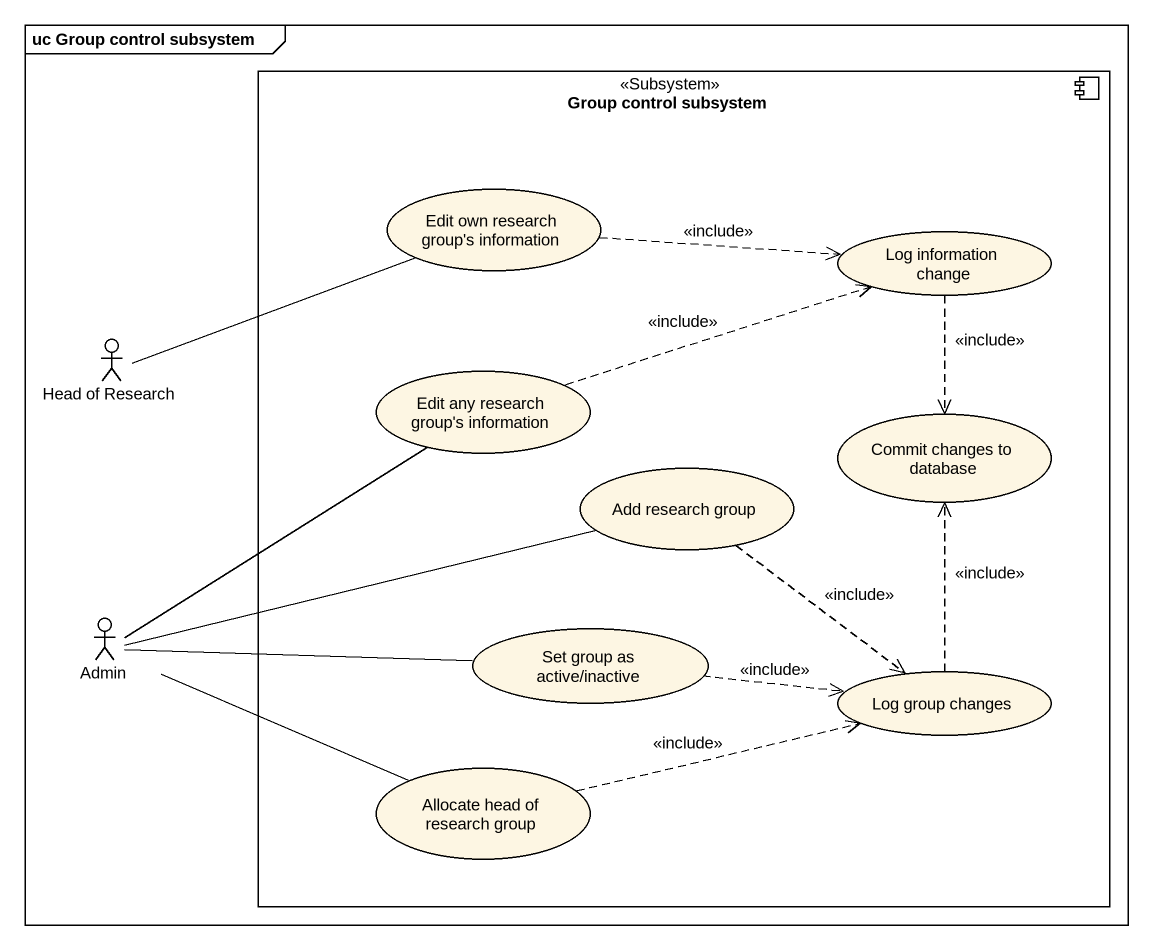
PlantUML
@startuml
mainframe uc Group control subsystem
component "Group control subsystem" as Group_control_subsystem <<Subsystem>> {
  usecase "Edit own research group's information" as Edit_own_research_group_s
  usecase "Log information change" as Log_information_change
  usecase "Edit any research group's information" as Edit_any_research_group_s
  usecase "Commit changes to database" as Commit_changes_to_database
  usecase "Add research group" as Add_research_group
  usecase "Set group as active/inactive" as Set_group_as_active_inactive
  usecase "Log group changes" as Log_group_changes
  usecase "Allocate head of research group" as Allocate_head_of_research
}
actor "Head of Research" as Head_of_Research
actor Admin
Edit_own_research_group_s .right.> Log_information_change : <<include>>
Log_information_change ..> Commit_changes_to_database : <<include>>
Head_of_Research -right- Edit_own_research_group_s
Edit_any_research_group_s .right.> Log_information_change : <<include>>
Add_research_group ..> Log_group_changes : <<include>>
Admin -up- Edit_any_research_group_s
Admin -right- Add_research_group
Admin -right- Set_group_as_active_inactive
Admin -right- Allocate_head_of_research
Set_group_as_active_inactive .right.> Log_group_changes : <<include>>
Log_group_changes .up.> Commit_changes_to_database : <<include>>
Allocate_head_of_research .right.> Log_group_changes : <<include>>
@enduml
